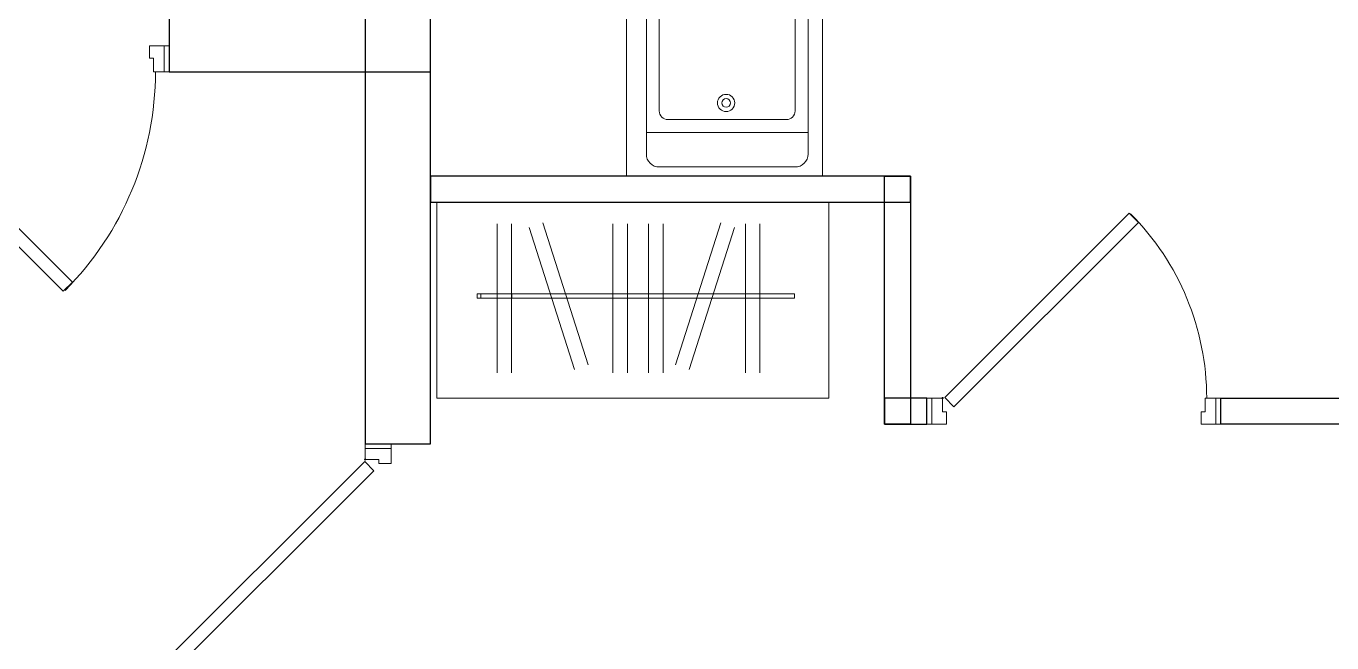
# Model space of a CAD drawing. Header units: millimetres. Extents: x 0 to 145404, y 0 to 194550.
# Drawn here: x 43087 to 47085, y 173346 to 175236 of the extents above; entities that cross this region are included whole.
import ezdxf

# ---------------------------------------------------------------- set-up
doc = ezdxf.new("R2010")
doc.units = ezdxf.units.MM
for name, color, linetype, lineweight in [('АР - Двери', 126, 'Continuous', 9), ('АР - Монолит', 56, 'Continuous', 30), ('АР - Оборуд', 252, 'Continuous', 0), ('АР - Перегородки 80', 32, 'Continuous', 30)]:
    doc.layers.add(name, color=color, linetype=linetype, lineweight=lineweight)
doc.layers.add('АР - мебель', color=7, linetype='Continuous', lineweight=9, true_color=0x787878)

# ---------------------------------------------------------------- blocks, each defined once
blk = doc.blocks.new('*U69')
at = {"ltscale": 100}
for p, q in [((-1035, -37.5), (-1035, 42.5)), ((-1035, 42.5), (-990, 42.5)), ((-990, 42.5), (-990, 4.5)), ((-15, 42.5), (-60, 42.5)), ((-60, 42.5), (-60, 4.5)), ((-15, -37.5), (-15, 42.5)), ((-990, 4.5), (-1002, 4.5)), ((-1002, 4.5), (-1002, -37.5)), ((-60, 4.5), (-48, 4.5)), ((-48, 4.5), (-48, -35.5)), ((-1002, -37.5), (-1035, -37.5)), ((-46, -37.5), (-15, -37.5))]:
    blk.add_line(p, q, dxfattribs=at)
for points in [[(-1035, 42.5), (-1050, 42.5), (-1050, -37.5), (-1035, -37.5)], [(-15, 42.5), (0, 42.5), (0, -37.5), (-15, -37.5)], [(-54.41421356238425, -38.91421356238425), (-82.69848480983637, -10.62994231490302), (-754.0345348617185, -681.965992366815), (-725.7502636142664, -710.2502636142963)]]:
    blk.add_lwpolyline(points, close=True, dxfattribs=at)
blk.add_circle((-48, -37.5), 2, dxfattribs=at)
blk.add_arc((-57.91666666666666, -37.5), 950, 180, 224.864952427478, dxfattribs=at)
blk = doc.blocks.new('Квартира 1К 5200 тип 14')
at = {"layer": 'АР - Монолит'}
for points in [[(-200.000221083872, 5200), (-200.000221083872, 0), (-0.0002210838720202446, 0), (-0.0002210838720202446, 5200)], [(-0.0002210838720202446, 0), (-0.0002210838720202446, 200), (-800.000221083872, 200), (-800.000221083872, 0)]]:
    blk.add_lwpolyline(points, close=True, dxfattribs=at)
at = {"layer": 'АР - Двери', "xscale": -1}
blk.add_blockref('*U69', (-1850.000221083872, 37.5), dxfattribs=at)
blk = doc.blocks.new('*U206')
at = {"ltscale": 100}
for p, q in [((15, 37.50000000000001), (15, -42.49999999999999)), ((46, 37.50000000000001), (15, 37.50000000000001)), ((48, -4.499999999999988), (48, 35.50000000000001)), ((852, -4.499999999999988), (852, 37.50000000000001)), ((852, 37.50000000000001), (885, 37.50000000000001)), ((885, 37.50000000000001), (885, -42.49999999999999)), ((60, -4.499999999999988), (48, -4.499999999999988)), ((60, -42.49999999999999), (60, -4.499999999999988)), ((840, -42.49999999999999), (840, -4.499999999999988)), ((840, -4.499999999999988), (852, -4.499999999999988)), ((15, -42.49999999999999), (60, -42.49999999999999)), ((885, -42.49999999999999), (840, -42.49999999999999))]:
    blk.add_line(p, q, dxfattribs=at)
for points in [[(54.41421356238425, 38.91421356238426), (82.69848480983637, 10.62994231490303), (647.9685176837365, 575.8999751888329), (619.6842464362844, 604.1842464363141)], [(15, -42.49999999999999), (0, -42.49999999999999), (0, 37.50000000000001), (15, 37.50000000000001)], [(885, -42.49999999999999), (900, -42.49999999999999), (900, 37.50000000000001), (885, 37.50000000000001)]]:
    blk.add_lwpolyline(points, close=True, dxfattribs=at)
blk.add_circle((48, 37.50000000000001), 2, dxfattribs=at)
blk.add_arc((56.66666666666666, 37.50000000000001), 800, 0, 44.86495242747803, dxfattribs=at)
blk = doc.blocks.new('*U79')
at = {"ltscale": 100}
for p, q in [((-1035, -37.5), (-1035, 42.5)), ((-1035, 42.5), (-990, 42.5)), ((-990, 42.5), (-990, 4.5)), ((-15, 42.5), (-60, 42.5)), ((-60, 42.5), (-60, 4.5)), ((-15, -37.5), (-15, 42.5)), ((-990, 4.5), (-1002, 4.5)), ((-1002, 4.5), (-1002, -37.5)), ((-60, 4.5), (-48, 4.5)), ((-48, 4.5), (-48, -35.5)), ((-1002, -37.5), (-1035, -37.5)), ((-46, -37.5), (-15, -37.5))]:
    blk.add_line(p, q, dxfattribs=at)
for points in [[(-1035, 42.5), (-1050, 42.5), (-1050, -37.5), (-1035, -37.5)], [(-15, 42.5), (0, 42.5), (0, -37.5), (-15, -37.5)], [(-54.41421356238425, -38.91421356238425), (-82.69848480983637, -10.62994231490302), (-754.0345348617186, -681.965992366815), (-725.7502636142665, -710.2502636142963)]]:
    blk.add_lwpolyline(points, close=True, dxfattribs=at)
blk.add_circle((-48, -37.5), 2, dxfattribs=at)
blk.add_arc((-57.91666666666666, -37.5), 950, 180, 224.864952427478, dxfattribs=at)
blk = doc.blocks.new('Ш03 600х1200')
for p, q in [((0, 599.9999999999418), (-1200, 600)), ((-1200, 0), (-1200, 599.9999999999418)), ((0, 0), (0, 599.9999999999418)), ((-988.4958451850107, 66.00000000011642), (-988.4958451850107, 522.8798797506606)), ((-944.1994058074197, 66.00000000011642), (-944.1994058074197, 522.8798797506606)), ((-692.0504801062634, 66.00000000005821), (-692.0504801062634, 522.8798797506024)), ((-647.7540407286724, 66.00000000005821), (-647.7540407286724, 522.8798797506024)), ((-583.0131383243715, 66.00000000005821), (-583.0131383242551, 522.8798797506024)), ((-538.7166989467805, 66.00000000005821), (-538.7166989466641, 522.8798797506024)), ((-228.6417603967711, 66.00000000005821), (-228.6417603966547, 522.8798797506024)), ((-184.3453210191801, 66.00000000005821), (-184.3453210190637, 522.8798797506024)), ((-911.0693449800601, 76.75411011197139), (-772.2087267512688, 512.0206413615379)), ((-868.8684112792835, 63.2909850544529), (-730.0077930504922, 498.5575163041358)), ((-324.4171494051116, 63.2909850543947), (-463.2777676337864, 498.5575163041358)), ((-282.2162157043349, 76.75411011191318), (-421.0768339330098, 512.0206413615379)), ((-123.0117948460393, 293.3287979650195), (-1094.388193783234, 293.3287979650777)), ((-1094.388193783234, 293.3287979650777), (-1094.388193783234, 280.376568588079)), ((-1094.388193783234, 280.376568588079), (-123.0117948460393, 280.3765685880207)), ((-134.5277445070678, 293.3287979649613), (-228.9041434442624, 293.3287979650195)), ((-228.9041434442624, 293.3287979650195), (-228.9041434442624, 280.3765685880207)), ((-228.9041434442624, 280.3765685880207), (-134.5277445070678, 280.3765685879625)), ((-134.5277445070678, 280.3765685879625), (-134.5277445070678, 293.3287979649613)), ((-123.0117948460393, 280.3765685880207), (-123.0117948460393, 293.3287979650195)), ((0, 0), (-1200, -5.820766091346741e-11))]:
    blk.add_line(p, q)
blk = doc.blocks.new('М15 600х600')
for p, q in [((-600, 600.0000000000582), (-600, 5.820766091346741e-11)), ((-600, 600.0000000000582), (0, 600)), ((0, 600), (0, 0)), ((-516.3999738630373, 571.8037059685448), (-100.5999738629907, 571.8037059685448)), ((-555.9999738628976, 57.00370596849825), (-555.9999738628976, 532.2037059685681)), ((-60.9999738628976, 532.2037059685681), (-60.9999738628976, 57.00370596849825)), ((-555.9999738628976, 466.2037059685681), (-60.9999738628976, 466.2037059685681)), ((-516.3999738629209, 83.40370596852154), (-516.3999738629209, 400.2037059685681)), ((-489.9999738628976, 426.6037059685914), (-126.9999738628976, 426.6037059685914)), ((-100.5999738629907, 83.40370596852154), (-100.5999738629907, 400.2037059685681)), ((-60.9999738628976, 400.2037059685681), (-60.9999738628976, 83.40370596852154)), ((-126.9999738628976, 57.00370596849825), (-489.9999738628976, 57.00370596849825)), ((-600, 5.820766091346741e-11), (0, 5.820766091346741e-11)), ((-100.5999738629907, 17.40370596852154), (-516.3999738629209, 17.40370596852154))]:
    blk.add_line(p, q)
for centre, major_axis, ratio, start_param, end_param in [((-516.3999738629209, 532.2037059685681), (-28.00142853499856, 28.00142853499856), 0.9999999999991942, -0.7853981633978512, 0.785398163397851), ((-100.5999738629907, 532.2037059685681), (28.00142853499856, 28.00142853499856), 0.9999999999991948, 5.497787143781736, 7.068583470577437), ((-489.9999738628976, 400.2037059685681), (-18.66761902333237, 18.66761902333238), 0.9999999999991945, -0.7853981633978512, 0.785398163397851), ((-305.199973862851, 375.5728689599782), (18.66761902333497, 18.66761902333496), 0.9999999999989165, 5.497787143781596, 11.78097245096118), ((-126.9999738628976, 400.2037059685681), (18.66761902333238, 18.66761902333238), 0.9999999999991948, 5.497787143781736, 7.068583470577437), ((-305.199973862851, 375.5728689599782), (9.333809511667484, 9.333809511667482), 0.9999999999989165, 5.497787143781596, 11.78097245096118), ((-489.9999738628976, 83.40370596852154), (18.66761902333238, 18.66761902333238), 0.9999999999991948, 2.356194490191942, 3.926990816987644), ((-126.9999738628976, 83.40370596852154), (-18.66761902333237, 18.66761902333238), 0.9999999999991945, 2.356194490191942, 3.926990816987645), ((-516.3999738628045, 57.00370596849825), (28.00142853499856, 28.00142853499856), 0.9999999999991948, 2.356194490191942, 3.926990816987644), ((-100.5999738629907, 57.00370596849825), (-28.00142853499856, 28.00142853499856), 0.9999999999991942, 2.356194490191942, 3.926990816987645)]:
    blk.add_ellipse(centre, major_axis=major_axis, ratio=ratio, start_param=start_param, end_param=end_param)
blk = doc.blocks.new('Квартира 2К 9600 тип 6')
at = {"layer": 'АР - Монолит'}
blk.add_lwpolyline([(4.228204488754272e-07, 9600.000000001863), (4.228204488754272e-07, 3260.000000004191), (200.0000004228204, 3260.000000004191), (200.0000004228204, 9600.000000001863)], close=True, dxfattribs=at)
at = {"layer": 'АР - Оборуд'}
blk.add_lwpolyline([(200.0002215066925, 4680.000000001397), (200.0002215066925, 4080.000000001397), (800.0002215066925, 4080.000000001397), (800.0002215066925, 4680.000000001397)], close=True, dxfattribs=at)
at = {"layer": 'АР - Перегородки 80'}
for points in [[(1670.00000042282, 4080.000000001397), (200.0000004228204, 4080.000000001397), (200.0000004228204, 4000.000000001397), (1670.00000042282, 4000.000000001397)], [(1670.00000042282, 4080.000000001397), (1670.00000042282, 3320.000000001863), (1590.00000042282, 3320.000000001863), (1590.00000042282, 4080.000000001397)], [(1720.00000042282, 3320.000000001397), (1720.00000042282, 3400.000000001397), (1590.00000042282, 3400.000000001863), (1590.00000042282, 3320.000000001863)], [(3060.00000042282, 3400.000000001397), (3060.00000042282, 3320.000000001397), (2620.00000042282, 3320.000000001397), (2620.00000042282, 3400.000000001397)]]:
    blk.add_lwpolyline(points, close=True, dxfattribs=at)
at = {"layer": 'АР - Двери'}
blk.add_blockref('*U206', (1720.00000042282, 3362.500000001397), dxfattribs=at)
at = {"layer": 'АР - Двери', "xscale": -1, "rotation": 270}
blk.add_blockref('*U79', (37.50000042282045, 3260.000000004191), dxfattribs=at)
at = {"layer": 'АР - мебель', "rotation": 180}
blk.add_blockref('Ш03 600х1200', (220.0000004237518, 4000.000000001863), dxfattribs=at)
at = {"layer": 'АР - Оборуд', "rotation": 180}
blk.add_blockref('М15 600х600', (800.0002215066925, 4680.000000001397), dxfattribs=at)
blk = doc.blocks.new('V_Section_1')
for name, p in [('Квартира 1К 5200 тип 14', (9150.000221091323, -5600)), ('Квартира 2К 9600 тип 6', (8949.999999164604, -10000.00000000652))]:
    blk.add_blockref(name, p)

msp = doc.modelspace()

# ---------------------------------------------------------------- block references
msp.add_blockref('V_Section_1', (35175.46006017534, 180696.1139150281))

doc.saveas('drawing.dxf')
